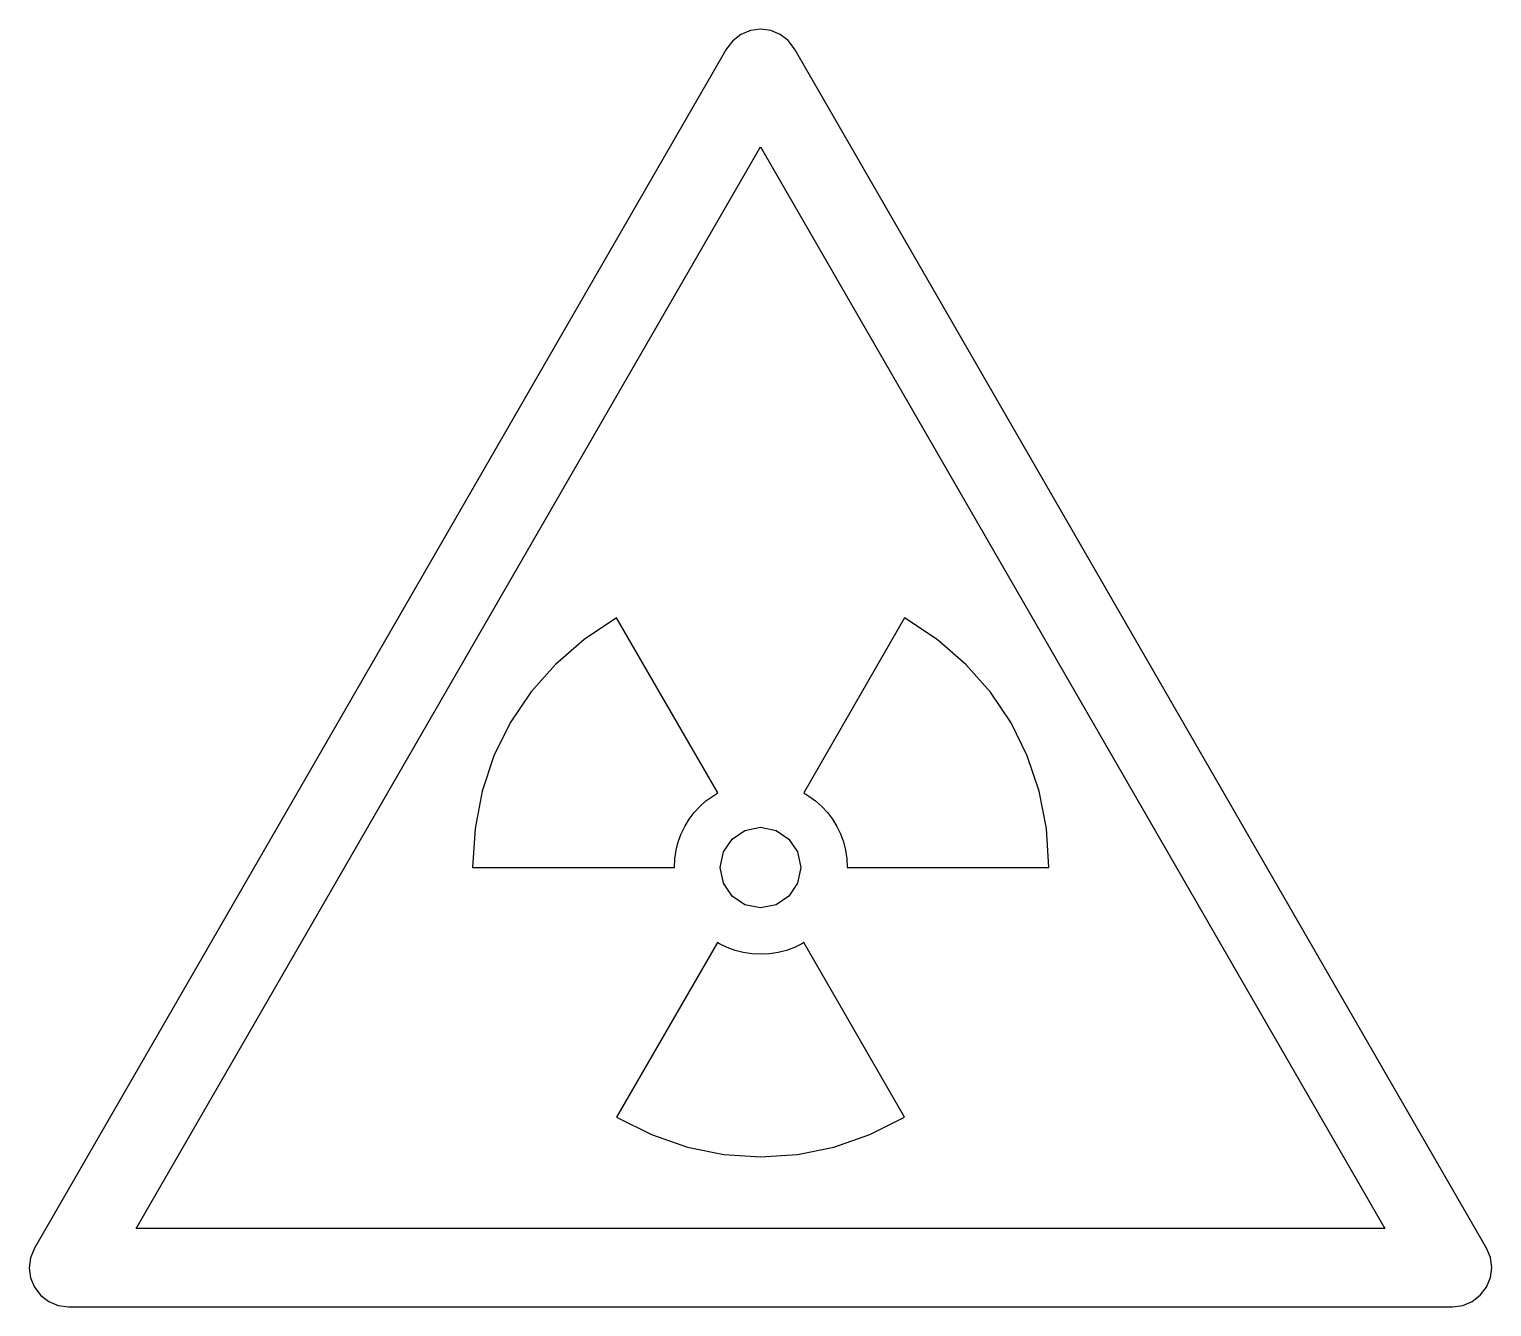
# Model space of a CAD drawing. Extents: x -4.83 to 4.63, y -2.84 to 5.42.
import ezdxf

# ---------------------------------------------------------------- set-up
doc = ezdxf.new("R2010")
doc.units = 0
doc.header["$MEASUREMENT"] = 0

msp = doc.modelspace()

# ---------------------------------------------------------------- linework, layer by layer
at = {"color": 7}
for points in [[(4.5967, -2.4607), (0.122, 5.2903), (0.0811, 5.3433), (0.029, 5.3829), (-0.0314, 5.4078), (-0.0971, 5.4165), (-0.1629, 5.4077), (-0.2233, 5.3824), (-0.2754, 5.3426), (-0.3163, 5.2903), (-4.791, -2.4607), (-4.8168, -2.5224), (-4.8253, -2.5874), (-4.8168, -2.652), (-4.791, -2.713), (-4.7501, -2.7659), (-4.6979, -2.8056), (-4.6376, -2.8305), (-4.5718, -2.8391), (4.3775, -2.8391), (4.4432, -2.8302), (4.5036, -2.8049), (4.5557, -2.7652), (4.5967, -2.713), (4.6224, -2.6511), (4.6309, -2.5862), (4.6224, -2.5215), (4.5967, -2.4607)], [(-4.1334, -2.333), (-0.0971, 4.6565), (3.9392, -2.333), (-4.1334, -2.333)], [(-1.0277, 1.6121), (-1.2381, 1.4725), (-1.4235, 1.3118), (-1.583, 1.1318), (-1.7156, 0.934), (-1.8204, 0.7202), (-1.8964, 0.492), (-1.9427, 0.251), (-1.9583, -0.001), (-0.6543, -0.001), (-0.6516, 0.0561), (-0.6432, 0.1118), (-0.6293, 0.1647), (-0.6098, 0.2162), (-0.5861, 0.265), (-0.5583, 0.311), (-0.5262, 0.3542), (-0.49, 0.3931), (-0.4496, 0.4294), (-0.4064, 0.4614), (-0.373, 0.4823), (-1.0277, 1.6121)], [(0.8348, 1.6121), (0.1829, 0.4823), (0.2163, 0.4614), (0.2595, 0.4294), (0.2999, 0.3931), (0.3361, 0.3542), (0.3681, 0.311), (0.396, 0.265), (0.4197, 0.2162), (0.4392, 0.1647), (0.4532, 0.1118), (0.4615, 0.0561), (0.4642, -0.001), (1.7681, -0.001), (1.7515, 0.251), (1.7046, 0.492), (1.628, 0.7202), (1.523, 0.934), (1.3901, 1.1318), (1.2306, 1.3118), (1.0451, 1.4725), (0.8348, 1.6121)], [(0.163, -0.001), (0.1426, -0.1023), (0.0868, -0.185), (0.0041, -0.2408), (-0.0971, -0.2612), (-0.1984, -0.2408), (-0.2811, -0.185), (-0.3369, -0.1023), (-0.3573, -0.001), (-0.3369, 0.1002), (-0.2811, 0.1829), (-0.1984, 0.2387), (-0.0971, 0.2591), (0.0041, 0.2387), (0.0868, 0.1829), (0.1426, 0.1002), (0.163, -0.001)], [(-0.3757, -0.4845), (-1.0277, -1.6142), (-0.8017, -1.7266), (-0.5698, -1.8069), (-0.3341, -1.8551), (-0.0964, -1.8712), (0.1412, -1.8551), (0.3768, -1.8069), (0.6087, -1.7266), (0.8348, -1.6142), (0.1829, -0.4845), (0.1703, -0.4928), (0.1216, -0.5165), (0.0701, -0.536), (0.0171, -0.5499), (-0.0386, -0.5583), (-0.0957, -0.5611), (-0.1528, -0.5583), (-0.2085, -0.5499), (-0.2615, -0.536), (-0.313, -0.5165), (-0.3618, -0.4928), (-0.3757, -0.4845)]]:
    msp.add_lwpolyline(points, close=True, dxfattribs=at)

doc.saveas('drawing.dxf')
